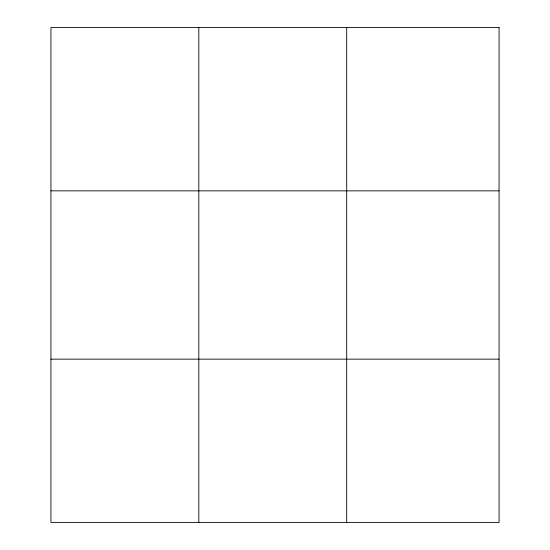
<?xml version="1.0" encoding="UTF-8"?>
<svg xmlns="http://www.w3.org/2000/svg" width="550" height="550" viewBox="0 0 550 550"><rect width="100%" height="100%" fill="white"/><g stroke="black" fill="none" stroke-linecap="round" stroke-linejoin="round"><path stroke-width="0.82" d="M198.818 27.5L198.818 522.5M346.699 27.5L346.699 522.5M50.937 190.85L499.063 190.85M50.937 359.15L499.063 359.15M499.063 27.5L499.063 522.5L50.937 522.5L50.937 27.5L499.063 27.5"/></g></svg>
